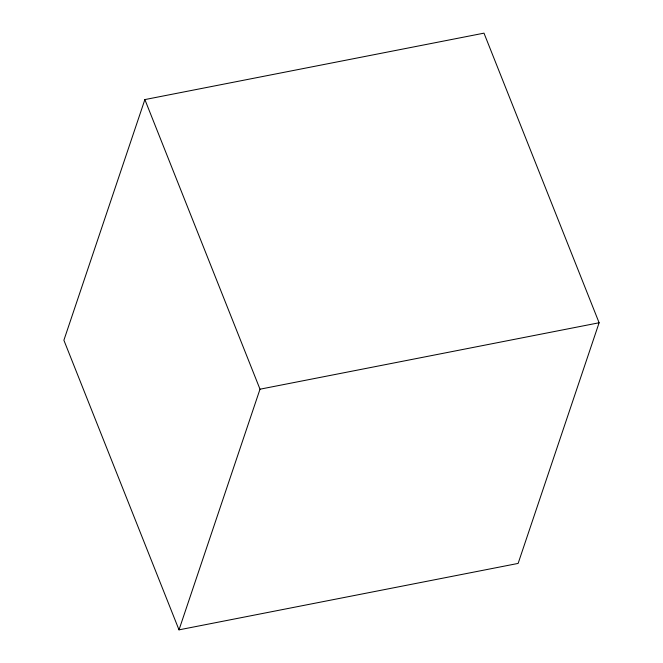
<?xml version="1.0" encoding="UTF-8"?>
<svg xmlns="http://www.w3.org/2000/svg" width="663" height="663" viewBox="0 0 663 663"><rect width="100%" height="100%" fill="white"/><g stroke="black" fill="none" stroke-linecap="round" stroke-linejoin="round"><path stroke-width="0.99" d="M144.874 99.583L63.888 340.235L179.01 629.85L518.126 563.417L599.112 322.765L483.99 33.15L144.874 99.583L260.004 389.198L179.01 629.85M260.004 389.198L599.112 322.765"/></g></svg>
